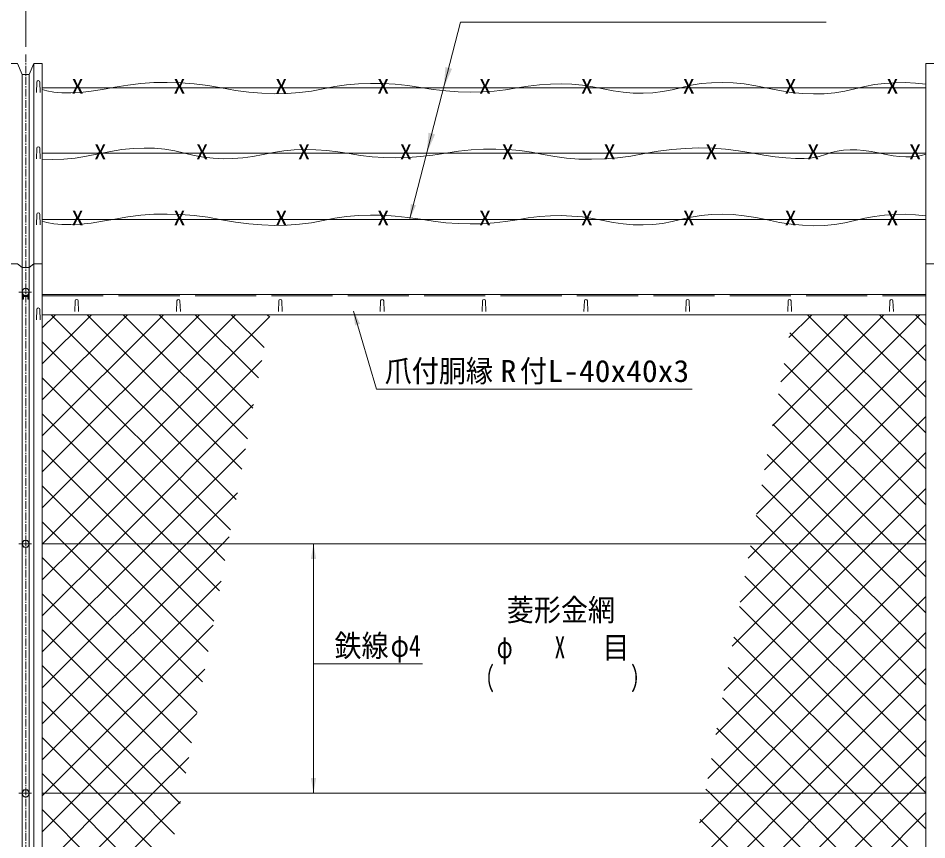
# Model space of a CAD drawing. Units: millimetres, scale not verified. Extents: x -4455 to 4455, y -3150 to 3150.
# Drawn here: x -3322 to -1538, y 65 to 1679 of the extents above; entities that cross this region are included whole.
import ezdxf
from ezdxf.enums import TextEntityAlignment as Align

# ---------------------------------------------------------------- set-up
doc = ezdxf.new("R2010")
doc.units = ezdxf.units.MM
doc.header["$LTSCALE"] = 20
for name, pattern in [('DASHED', [7.5, 6, -1.5]), ('USER1', [2, 1.25, -0.25, 0.25, -0.25]), ('USER4', [1.125, 0.75, -0.125, 0.125, -0.125])]:
    doc.linetypes.add(name, pattern=pattern)
for name, color, linetype, lineweight in [('0-2_6文字', 3, 'Continuous', 18), ('0-4_1部材', 3, 'Continuous', 18), ('0-5_8部品', 7, 'Continuous', 18), ('0-8_中心線', 1, 'USER1', 18), ('0-9_5寸法', 1, 'Continuous', 18), ('0-A_2網', 4, 'Continuous', 18)]:
    doc.layers.add(name, color=color, linetype=linetype, lineweight=lineweight)
doc.styles.add('ＭＳ ゴシック', font='')
doc.styles.get('ＭＳ ゴシック').set_extended_font_data('MS Gothic')

msp = doc.modelspace()

# ---------------------------------------------------------------- linework, layer by layer
at = {"layer": '0-2_6文字', "color": 1}
for p, q in [((-2742.49, 646.57), (-2742.49, 156.57)), ((-2742.49, 411.01), (-2528.47, 411.01))]:
    msp.add_line(p, q, dxfattribs=at)
at = {"layer": '0-2_6文字', "color": 7}
for p, q in [((-2742.49, 577.08), (-2742.49, 644.57)), ((-2742.49, 402.19), (-2742.49, 158.57))]:
    msp.add_line(p, q, dxfattribs=at)
for points in [[(-1735.82, 1671.46), (-2453.58, 1671.46), (-2553.26, 1285.75)], [(-1999.14, 950.54), (-2618.51, 950.54), (-2663.86, 1103.79)]]:
    msp.add_lwpolyline(points, dxfattribs=at)
at = {"layer": '0-2_6文字', "color": 1}
for points in [[(-2470.43, 1579.63), (-2483.34, 1582.96), (-2486.89, 1542.57)], [(-2503.73, 1450.78), (-2516.63, 1454.11), (-2520.19, 1413.72)]]:
    msp.add_solid(points, dxfattribs=at)
at = {"layer": '0-2_6文字', "color": 7}
for points in [[(-2553.76, 1283.81), (-2551.29, 1314.16), (-2541.21, 1311.55)], [(-2664.43, 1105.7), (-2650.92, 1078.42), (-2660.91, 1075.46)], [(-2742.49, 646.57), (-2737.28, 616.57), (-2747.7, 616.57)], [(-2742.49, 156.57), (-2747.7, 186.57), (-2737.28, 186.57)]]:
    msp.add_solid(points, dxfattribs=at)
at = {"layer": '0-4_1部材'}
for p, q in [((-3291.65, 1590.28), (-3291.65, -618.43)), ((-3314.65, 1568.57), (-3314.65, -618.43)), ((-3300.65, 1568.57), (-3300.65, -618.43)), ((-3286.66, 1533.01), (-3285.91, 1553.51)), ((-3279.16, 1533.01), (-3279.91, 1553.51)), ((-3286.66, 1403.1), (-3285.91, 1423.6)), ((-3279.16, 1403.1), (-3279.91, 1423.6)), ((-3286.66, 1273.2), (-3285.91, 1293.7)), ((-3279.16, 1273.2), (-3279.91, 1293.7)), ((-3211.4, 1103.07), (-3210.65, 1123.57)), ((-3203.9, 1103.07), (-3204.65, 1123.57)), ((-3011.4, 1103.07), (-3010.65, 1123.57)), ((-3003.9, 1103.07), (-3004.65, 1123.57)), ((-2811.4, 1103.07), (-2810.65, 1123.57)), ((-2803.9, 1103.07), (-2804.65, 1123.57)), ((-2611.4, 1103.07), (-2610.65, 1123.57)), ((-2603.9, 1103.07), (-2604.65, 1123.57)), ((-2411.4, 1103.07), (-2410.65, 1123.57)), ((-2403.9, 1103.07), (-2404.65, 1123.57)), ((-2211.4, 1103.07), (-2210.65, 1123.57)), ((-2203.9, 1103.07), (-2204.65, 1123.57)), ((-2011.4, 1103.07), (-2010.65, 1123.57)), ((-2003.9, 1103.07), (-2004.65, 1123.57)), ((-1811.4, 1103.07), (-1810.65, 1123.57)), ((-1803.9, 1103.07), (-1804.65, 1123.57)), ((-1611.4, 1103.07), (-1610.65, 1123.57)), ((-1603.9, 1103.07), (-1604.65, 1123.57))]:
    msp.add_line(p, q, dxfattribs=at)
at = {"layer": '0-4_1部材', "color": 7}
for p, q in [((-3291.65, 1590.28), (-3275.15, 1590.28)), ((-3275.15, 1590.28), (-3275.15, -618.43)), ((-1540.15, 1590.28), (-1540.15, -618.43)), ((-3300.65, 1189.33), (-3291.65, 1196.57)), ((-3291.65, 1196.57), (-3275.15, 1196.57)), ((-3314.65, 1189.33), (-3300.65, 1189.33)), ((-3275.15, 1136.57), (-1540.15, 1136.57)), ((-3275.15, 1096.57), (-1540.15, 1096.57)), ((-3275.15, 646.57), (-1540.15, 646.57)), ((-3275.15, 156.57), (-1540.15, 156.57))]:
    msp.add_line(p, q, dxfattribs=at)
at = {"layer": '0-4_1部材', "color": 1}
for p, q in [((-3275.15, 1542.57), (-1540.15, 1542.57)), ((-1560.69, 1551.73), (-1540.15, 1549.78)), ((-3275.15, 1413.72), (-1540.15, 1413.72)), ((-1560.69, 1292.97), (-1540.15, 1291.02)), ((-3275.15, 1283.81), (-1540.15, 1283.81))]:
    msp.add_line(p, q, dxfattribs=at)
at = {"layer": '0-4_1部材', "color": 1, "linetype": 'DASHED'}
msp.add_line((-3275.15, 1133.57), (-1540.15, 1133.57), dxfattribs=at)
at = {"layer": '0-4_1部材', "color": 7}
for points in [[(-3314.65, 1568.78), (-3323.65, 1590.28), (-3340.15, 1590.28)], [(-3314.65, 1568.78), (-3300.65, 1568.78), (-3291.65, 1590.28)], [(-1514.65, 1568.78), (-1523.65, 1590.28), (-1540.15, 1590.28)], [(-3314.65, 1189.33), (-3323.65, 1196.57), (-3340.15, 1196.57)], [(-1514.65, 1189.33), (-1523.65, 1196.57), (-1540.15, 1196.57)]]:
    msp.add_lwpolyline(points, dxfattribs=at)
at = {"layer": '0-4_1部材', "color": 1}
for points in [[(-3275.15, 1539.29), (-3265.91, 1536.45), (-3252.11, 1533.93), (-3236.56, 1532.57), (-3219.25, 1532.38), (-3200.18, 1533.35), (-3179.36, 1535.49), (-3156.78, 1538.8), (-3132.45, 1543.28), (-3107.12, 1547.68), (-3081.53, 1550.78), (-3055.7, 1552.58), (-3029.62, 1553.06), (-3003.29, 1552.24), (-2976.71, 1550.12), (-2949.88, 1546.68), (-2922.8, 1541.94), (-2895.89, 1537.2), (-2869.55, 1533.75), (-2843.78, 1531.61), (-2818.59, 1530.76), (-2793.98, 1531.21), (-2769.94, 1532.95), (-2746.48, 1536), (-2723.59, 1540.35), (-2700.82, 1544.75), (-2677.73, 1547.99), (-2654.32, 1550.05), (-2630.58, 1550.93), (-2606.51, 1550.64), (-2582.12, 1549.18), (-2557.41, 1546.55), (-2532.37, 1542.74), (-2507.35, 1538.88), (-2482.72, 1536.1), (-2458.45, 1534.39), (-2434.56, 1533.75), (-2411.05, 1534.19), (-2387.91, 1535.7), (-2365.14, 1538.29)], [(-2365.14, 1538.29), (-2342.75, 1541.94), (-2320.69, 1545.59), (-2298.9, 1548.14), (-2277.38, 1549.58), (-2256.15, 1549.93), (-2235.18, 1549.18), (-2214.49, 1547.34), (-2194.08, 1544.39), (-2173.94, 1540.35), (-2154.02, 1536.36), (-2134.29, 1533.6), (-2114.72, 1532.07), (-2095.33, 1531.76), (-2076.12, 1532.67), (-2057.08, 1534.8), (-2038.21, 1538.16), (-2019.53, 1542.74), (-2000.61, 1547.27), (-1981.07, 1550.46), (-1960.91, 1552.31), (-1940.12, 1552.83), (-1918.7, 1552.01), (-1896.66, 1549.86), (-1874, 1546.37), (-1850.71, 1541.54), (-1827.38, 1536.72), (-1804.61, 1533.23), (-1782.38, 1531.08), (-1760.7, 1530.26), (-1739.58, 1530.78), (-1719, 1532.63), (-1698.97, 1535.82), (-1679.5, 1540.35), (-1660.19, 1544.99), (-1640.69, 1548.53), (-1620.99, 1550.98), (-1601.09, 1552.33), (-1580.99, 1552.58), (-1560.69, 1551.73)], [(-3118.64, 1421.01), (-3141.3, 1417.52), (-3164.59, 1412.69), (-3187.92, 1407.87), (-3210.7, 1404.38), (-3232.92, 1402.22), (-3254.6, 1401.41), (-3275.15, 1401.91)], [(-2268.83, 1407.15), (-2291.72, 1411.49), (-2314.48, 1415.9), (-2337.57, 1419.13), (-2360.99, 1421.19), (-2384.73, 1422.08), (-2408.79, 1421.79), (-2433.18, 1420.33), (-2457.89, 1417.7), (-2482.93, 1413.89), (-2507.95, 1410.03), (-2532.59, 1407.25), (-2556.85, 1405.54), (-2580.74, 1404.9), (-2604.26, 1405.34), (-2627.4, 1406.85), (-2650.16, 1409.43), (-2672.55, 1413.09), (-2694.62, 1416.74), (-2716.4, 1419.28), (-2737.92, 1420.73), (-2759.16, 1421.08), (-2780.12, 1420.33), (-2800.81, 1418.48), (-2821.23, 1415.54), (-2841.37, 1411.49), (-2861.28, 1407.51), (-2881.02, 1404.75), (-2900.58, 1403.22), (-2919.97, 1402.9), (-2939.19, 1403.82), (-2958.23, 1405.95), (-2977.09, 1409.31), (-2995.78, 1413.89), (-3014.69, 1418.42), (-3034.23, 1421.6), (-3054.4, 1423.46), (-3075.19, 1423.98), (-3096.6, 1423.16), (-3118.64, 1421.01)], [(-1540.15, 1411.97), (-1548.92, 1409.4), (-1558.31, 1407.7), (-1568.57, 1406.81), (-1579.68, 1406.71), (-1591.66, 1407.42), (-1604.5, 1408.93), (-1618.19, 1411.24), (-1632.75, 1414.35), (-1647.5, 1417.37), (-1661.77, 1419.43), (-1675.56, 1420.5), (-1688.88, 1420.61), (-1701.71, 1419.74), (-1714.07, 1417.9), (-1725.95, 1415.08), (-1737.36, 1411.29), (-1749.4, 1407.6), (-1763.2, 1405.07), (-1778.75, 1403.72), (-1796.06, 1403.52), (-1815.12, 1404.5), (-1835.94, 1406.64), (-1858.52, 1409.95), (-1882.85, 1414.43), (-1908.19, 1418.83), (-1933.77, 1421.93), (-1959.6, 1423.72), (-1985.68, 1424.21), (-2012.01, 1423.39), (-2038.59, 1421.26), (-2065.42, 1417.83), (-2092.5, 1413.09), (-2119.42, 1408.35), (-2145.76, 1404.9), (-2171.52, 1402.75), (-2196.71, 1401.91), (-2221.32, 1402.35), (-2245.36, 1404.1), (-2268.83, 1407.15)], [(-3275.15, 1280.53), (-3265.91, 1277.7), (-3252.11, 1275.17), (-3236.56, 1273.81), (-3219.25, 1273.62), (-3200.18, 1274.6), (-3179.36, 1276.74), (-3156.78, 1280.05), (-3132.45, 1284.52), (-3107.12, 1288.93), (-3081.53, 1292.03), (-3055.7, 1293.82), (-3029.62, 1294.31), (-3003.29, 1293.49), (-2976.71, 1291.36), (-2949.88, 1287.93), (-2922.8, 1283.19), (-2895.89, 1278.44), (-2869.55, 1275), (-2843.78, 1272.85), (-2818.59, 1272), (-2793.98, 1272.45), (-2769.94, 1274.2), (-2746.48, 1277.24), (-2723.59, 1281.59), (-2700.82, 1286), (-2677.73, 1289.23), (-2654.32, 1291.29), (-2630.58, 1292.18), (-2606.51, 1291.89), (-2582.12, 1290.43), (-2557.41, 1287.79), (-2532.37, 1283.99), (-2507.35, 1280.13), (-2482.72, 1277.34), (-2458.45, 1275.63), (-2434.56, 1275), (-2411.05, 1275.43), (-2387.91, 1276.94), (-2365.14, 1279.53)], [(-2365.14, 1279.53), (-2342.75, 1283.19), (-2320.69, 1286.83), (-2298.9, 1289.38), (-2277.38, 1290.83), (-2256.15, 1291.18), (-2235.18, 1290.43), (-2214.49, 1288.58), (-2194.08, 1285.63), (-2173.94, 1281.59), (-2154.02, 1277.61), (-2134.29, 1274.85), (-2114.72, 1273.31), (-2095.33, 1273), (-2076.12, 1273.91), (-2057.08, 1276.05), (-2038.21, 1279.4), (-2019.53, 1283.99), (-2000.61, 1288.51), (-1981.07, 1291.7), (-1960.91, 1293.55), (-1940.12, 1294.07), (-1918.7, 1293.26), (-1896.66, 1291.1), (-1874, 1287.61), (-1850.71, 1282.79), (-1827.38, 1277.96), (-1804.61, 1274.47), (-1782.38, 1272.32), (-1760.7, 1271.5), (-1739.58, 1272.02), (-1719, 1273.87), (-1698.97, 1277.06), (-1679.5, 1281.59), (-1660.19, 1286.23), (-1640.69, 1289.78), (-1620.99, 1292.23), (-1601.09, 1293.57), (-1580.99, 1293.82), (-1560.69, 1292.97)]]:
    msp.add_lwpolyline(points, dxfattribs=at)
at = {"layer": '0-4_1部材'}
for centre in [(-3282.91, 1553.51), (-3282.91, 1423.6), (-3282.91, 1293.7), (-3207.65, 1123.57), (-3007.65, 1123.57), (-2807.65, 1123.57), (-2607.65, 1123.57), (-2407.65, 1123.57), (-2207.65, 1123.57), (-2007.65, 1123.57), (-1807.65, 1123.57), (-1607.65, 1123.57)]:
    msp.add_arc(centre, 3, 0, 180, dxfattribs=at)
at = {"layer": '0-5_8部品', "color": 1, "linetype": 'USER1'}
for p, q in [((-3321.08, 1141.02), (-3294.2, 1141.02)), ((-3321.08, 646.57), (-3294.2, 646.57)), ((-3321.08, 156.57), (-3294.2, 156.57))]:
    msp.add_line(p, q, dxfattribs=at)
at = {"layer": '0-5_8部品'}
for p, q in [((-3313.9, 1138.26), (-3313.9, 1127.34)), ((-3313.08, 1136.84), (-3313.9, 1136.84)), ((-3311.9, 1132.34), (-3313.9, 1132.34)), ((-3311.9, 1132.57), (-3303.4, 1132.57)), ((-3303.4, 1134.8), (-3303.4, 1127.34)), ((-3303.4, 1132.34), (-3301.4, 1132.34)), ((-3303.4, 1127.34), (-3301.4, 1127.34)), ((-3302.23, 1136.84), (-3301.4, 1136.84)), ((-3301.4, 1138.26), (-3301.4, 1127.34)), ((-3286.63, 1086.41), (-3285.88, 1106.91)), ((-3279.13, 1086.41), (-3279.88, 1106.91))]:
    msp.add_line(p, q, dxfattribs=at)
at = {"layer": '0-5_8部品', "color": 3}
for points in [[(-3299.81, 1141.02), (-3303.73, 1147.81), (-3311.57, 1147.81), (-3315.49, 1141.02), (-3311.57, 1134.23), (-3303.73, 1134.23)], [(-3299.81, 646.57), (-3303.73, 653.36), (-3311.57, 653.36), (-3315.49, 646.57), (-3311.57, 639.78), (-3303.73, 639.78)], [(-3299.81, 156.57), (-3303.73, 149.78), (-3311.57, 149.78), (-3315.49, 156.57), (-3311.57, 163.36), (-3303.73, 163.36)]]:
    msp.add_lwpolyline(points, close=True, dxfattribs=at)
at = {"layer": '0-5_8部品'}
msp.add_lwpolyline([(-3311.9, 1134.8), (-3311.9, 1127.34), (-3313.9, 1127.34)], dxfattribs=at)
at = {"layer": '0-5_8部品', "color": 3}
for centre in [(-3307.65, 1141.02), (-3307.65, 646.57), (-3307.65, 156.57)]:
    msp.add_circle(centre, 6.8, dxfattribs=at)
at = {"layer": '0-5_8部品'}
msp.add_arc((-3282.88, 1106.91), 3, 0, 180, dxfattribs=at)
at = {"layer": '0-8_中心線', "linetype": 'USER4'}
msp.add_line((-3307.65, 1607.9), (-3307.65, -660.67), dxfattribs=at)
at = {"layer": '0-9_5寸法'}
msp.add_line((-3307.65, 1622.9), (-3307.65, 1957.45), dxfattribs=at)
at = {"layer": '0-A_2網'}
for p, q in [((-3275.15, 1070.53), (-3249.12, 1096.57)), ((-3275.15, 999.82), (-3178.41, 1096.57)), ((-3275.15, 929.11), (-3107.7, 1096.57)), ((-3275.15, 858.4), (-3036.99, 1096.57)), ((-3275.15, 787.69), (-2966.27, 1096.57)), ((-3275.15, 716.98), (-2895.56, 1096.57)), ((-2894.35, 733.52), (-3257.4, 1096.57)), ((-2883.37, 793.25), (-3186.69, 1096.57)), ((-2872.39, 852.98), (-3115.98, 1096.57)), ((-2861.41, 912.71), (-3045.27, 1096.57)), ((-2850.42, 972.43), (-2974.56, 1096.57)), ((-2839.44, 1032.16), (-2903.85, 1096.57)), ((-2828.46, 1091.89), (-2833.14, 1096.57)), ((-1856.89, 791.73), (-1552.06, 1096.57)), ((-1840.97, 878.37), (-1622.77, 1096.57)), ((-1825.04, 965.01), (-1693.48, 1096.57)), ((-1809.11, 1051.65), (-1764.19, 1096.57)), ((-1540.15, 864.24), (-1772.48, 1096.57)), ((-1540.15, 934.95), (-1701.76, 1096.57)), ((-1540.15, 1005.67), (-1631.05, 1096.57)), ((-1540.15, 1076.38), (-1560.34, 1096.57)), ((-1540.15, 793.53), (-1807.43, 1060.81)), ((-2905.33, 673.79), (-3275.15, 1043.61)), ((-1872.82, 705.1), (-1540.15, 1037.77)), ((-1540.15, 722.82), (-1818.41, 1001.08)), ((-1860.64, 646.57), (-1540.15, 967.06)), ((-1540.15, 652.11), (-1829.39, 941.35)), ((-3133.43, 646.57), (-2860.08, 919.92)), ((-3019.53, 646.57), (-3275.15, 902.19)), ((-1789.93, 646.57), (-1540.15, 896.34)), ((-1605.32, 646.57), (-1840.37, 881.62)), ((-3090.24, 646.57), (-3275.15, 831.48)), ((-3062.72, 646.57), (-2876.01, 833.28)), ((-1676.03, 646.57), (-1851.35, 821.89)), ((-1719.22, 646.57), (-1540.15, 825.63)), ((-3160.95, 646.57), (-3275.15, 760.77)), ((-1746.74, 646.57), (-1862.33, 762.16)), ((-1648.51, 646.57), (-1540.15, 754.92)), ((-2992.01, 646.57), (-2891.93, 746.64)), ((-1817.45, 646.57), (-1873.31, 702.43)), ((-1577.8, 646.57), (-1540.15, 684.21)), ((-3275.15, 504.85), (-3133.43, 646.57)), ((-3275.15, 434.14), (-3062.72, 646.57)), ((-3275.15, 363.43), (-2992.01, 646.57)), ((-3275.15, 292.72), (-2921.3, 646.57)), ((-2949.25, 434.87), (-3160.95, 646.57)), ((-2938.27, 494.6), (-3090.24, 646.57)), ((-2927.29, 554.33), (-3019.53, 646.57)), ((-2921.3, 646.57), (-2907.86, 660)), ((-1952.46, 271.9), (-1577.8, 646.57)), ((-1936.54, 358.54), (-1648.51, 646.57)), ((-1920.61, 445.18), (-1719.22, 646.57)), ((-1904.68, 531.82), (-1789.93, 646.57)), ((-1888.75, 618.46), (-1860.64, 646.57)), ((-1540.15, 298.56), (-1884.29, 642.7)), ((-1540.15, 369.27), (-1817.45, 646.57)), ((-1540.15, 439.98), (-1746.74, 646.57)), ((-1540.15, 510.69), (-1676.03, 646.57)), ((-1540.15, 581.4), (-1605.32, 646.57)), ((-2971.22, 315.41), (-3275.15, 619.35)), ((-1968.39, 185.26), (-1540.15, 613.5)), ((-3275.15, 222), (-2923.79, 573.37)), ((-1540.15, 227.85), (-1895.27, 582.97)), ((-2982.2, 255.68), (-3275.15, 548.63)), ((-1926.38, 156.57), (-1540.15, 542.79)), ((-1540.15, 157.14), (-1906.26, 523.24)), ((-3269.88, 156.57), (-2939.72, 486.73)), ((-2993.18, 195.95), (-3275.15, 477.92)), ((-1855.66, 156.57), (-1540.15, 472.08)), ((-1610.29, 156.57), (-1917.24, 463.51)), ((-3024.51, 156.57), (-3275.15, 407.21)), ((-3199.17, 156.57), (-2955.65, 400.09)), ((-1681, 156.57), (-1928.22, 403.78)), ((-1784.95, 156.57), (-1540.15, 401.37)), ((-1751.71, 156.57), (-1939.2, 344.05)), ((-3095.22, 156.57), (-3275.15, 336.5)), ((-1714.24, 156.57), (-1540.15, 330.66)), ((-3128.46, 156.57), (-2971.58, 313.45)), ((-1822.42, 156.57), (-1950.18, 284.32)), ((-3165.93, 156.57), (-3275.15, 265.79)), ((-1643.53, 156.57), (-1540.15, 259.95)), ((-3057.75, 156.57), (-2987.5, 226.81)), ((-3236.64, 156.57), (-3275.15, 195.08)), ((-3275.15, 151.29), (-3269.88, 156.57)), ((-3275.15, 80.58), (-3199.17, 156.57)), ((-3275.15, 9.87), (-3128.46, 156.57)), ((-3275.15, -60.84), (-3057.75, 156.57)), ((-3037.1, -42.97), (-3236.64, 156.57)), ((-3026.12, 16.76), (-3165.93, 156.57)), ((-3015.14, 76.49), (-3095.22, 156.57)), ((-3004.16, 136.22), (-3024.51, 156.57)), ((-2048.03, -247.93), (-1643.53, 156.57)), ((-2032.1, -161.29), (-1714.24, 156.57)), ((-2016.18, -74.65), (-1784.95, 156.57)), ((-2000.25, 11.98), (-1855.66, 156.57)), ((-1984.32, 98.62), (-1926.38, 156.57)), ((-1540.15, -125.71), (-1822.42, 156.57)), ((-1540.15, -54.99), (-1751.71, 156.57)), ((-1540.15, 15.72), (-1681, 156.57)), ((-1540.15, 86.43), (-1610.29, 156.57)), ((-3275.15, -131.55), (-3003.43, 140.17)), ((-3048.08, -102.7), (-3275.15, 124.37)), ((-1952.11, -293.43), (-1540.15, 118.53)), ((-1584.56, -293.43), (-1983.12, 105.13))]:
    msp.add_line(p, q, dxfattribs=at)
for points in [[(-3275.15, 646.27), (-3274.85, 646.57), (-2828.22, 1093.2)], [(-3275.15, 575.56), (-3204.14, 646.57), (-2844.15, 1006.56)], [(-2916.31, 614.06), (-2948.82, 646.57), (-3275.15, 972.9)], [(-2960.23, 375.14), (-3231.66, 646.57), (-3275.15, 690.06)], [(-1540.15, -196.42), (-1893.14, 156.57), (-1961.16, 224.59)], [(-2022.82, -293.43), (-1572.82, 156.57), (-1540.15, 189.24)], [(-1540.15, -267.13), (-1963.85, 156.57), (-1972.14, 164.86)]]:
    msp.add_lwpolyline(points, dxfattribs=at)

# ---------------------------------------------------------------- texts
at = {"layer": '0-2_6文字', "style": 'ＭＳ ゴシック'}
for s, height, width, p in [('爪付胴縁  付', 43.26, 0.9, (-2602.57, 951.46)), ('R', 43.26, 1.05, (-2375.15, 951.46)), ('L-40x40x3', 43.26, 1.05, (-2282.95, 951.46)), ('菱形金網', 43.26, 0.9, (-2362.89, 481.99)), ('鉄線', 43.26, 0.9, (-2701.29, 411.79)), ('φ4', 43.26, 0.8, (-2590.95, 411.79)), ('φ    X', 43.3, 0.7, (-2382.71, 408.8)), ('目', 43.26, 0.9, (-2174.95, 408.23)), ('（\u3000\u3000\u3000 \u3000 \u3000\u3000）', 43.3, 0.65, (-2426.17, 347.65))]:
    msp.add_text(s, height=height, dxfattribs=dict(at, width=width)).set_placement(p, align=Align.BOTTOM_LEFT)
at = {"layer": '0-4_1部材', "color": 1, "style": 'ＭＳ ゴシック', "width": 1.2}
for p in [(-3217.48, 1522.29), (-3017.48, 1522.29), (-2817.48, 1522.29), (-2617.48, 1522.29), (-2417.48, 1522.29), (-2217.48, 1522.29), (-2017.48, 1522.29), (-1817.48, 1522.29), (-1617.48, 1522.29), (-3172.96, 1393.44), (-2972.96, 1393.44), (-2772.96, 1393.44), (-2572.96, 1393.44), (-2372.96, 1393.44), (-2172.96, 1393.44), (-1972.96, 1393.44), (-1772.96, 1393.44), (-1572.96, 1393.44), (-3217.48, 1263.54), (-3017.48, 1263.54), (-2817.48, 1263.54), (-2617.48, 1263.54), (-2417.48, 1263.54), (-2217.48, 1263.54), (-2017.48, 1263.54), (-1817.48, 1263.54), (-1617.48, 1263.54)]:
    msp.add_text('X', height=28.89, dxfattribs=at).set_placement(p, align=Align.BOTTOM_LEFT)

doc.saveas('drawing.dxf')
